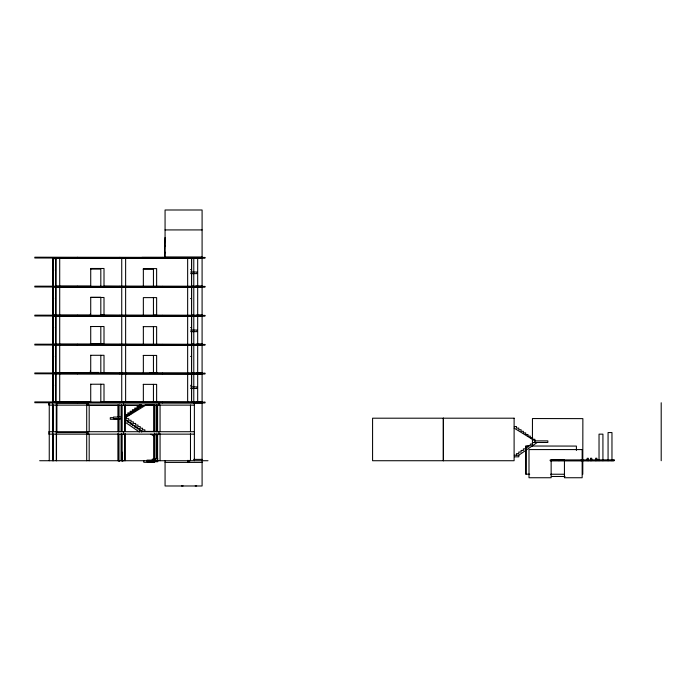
<?xml version="1.0" encoding="UTF-8"?>
<svg xmlns="http://www.w3.org/2000/svg" width="696" height="696" viewBox="0 0 696 696"><rect width="100%" height="100%" fill="white"/><g stroke="black" fill="none" stroke-linecap="round" stroke-linejoin="round"><path stroke-width="1.04" d="M190.565 287.161L191.626 287.161L191.548 315.34L121.73 315.297L104.008 315.201L104.008 297.479L90.724 297.479L90.724 315.201L55.811 315.201L55.889 287.022M190.565 258.164L191.626 258.164L191.548 286.343L121.73 286.3L104.008 286.204L104.008 268.482L90.724 268.482L90.724 286.204L55.811 286.204L55.889 258.033M55.889 316.054L55.811 344.224L55.811 316.054M55.889 373.778L55.811 401.949L55.811 373.778M55.889 344.833L55.811 373.012L55.811 344.833M118.703 460.839L119.764 460.839L118.703 460.839L118.738 434.095L118.781 460.726M118.738 431.955L118.755 419.114M118.764 416.974L118.781 405.202L119.843 405.202M121.765 287.117L122.835 287.117M122.148 452.209L122.139 460.769L123.201 460.839L122.139 460.839L122.148 434.147M90.593 326.511L104.008 326.511L104.008 344.224L191.548 344.363L191.626 316.193L190.565 316.184M100.816 384.227L100.816 401.949L191.548 402.088L191.626 373.917L190.565 373.909M143.219 355.43L156.635 355.421L156.635 373.143L191.548 373.143L191.626 344.972L190.565 344.972M529.682 474.193L525.872 474.193L525.906 450.347M525.906 448.18L525.906 446.014L529.134 446.023M525.958 474.193L526.002 446.014M532.414 446.371L532.457 418.548L582.865 418.627L582.787 474.263M576.401 450.425L576.41 446.084L531.361 446.023M514.353 455.236L518.781 455.236L537.208 442.473M125.036 416.556L143.071 405.464M146.264 404.855L126.437 417.061L124.897 417.061M165.065 229.924L202.092 229.924M165.065 237.554L164.708 246.932M165.065 246.036L164.578 246.036L164.578 252.813L165.065 252.813M164.508 247.341L164.578 248.002M164.508 248.272L164.578 248.933M164.508 250.795L164.578 251.465M164.508 251.726L164.578 252.396M165.065 257.068L202.101 257.068M152.65 257.677L165.587 257.677M191.548 286.343L191.548 258.164L55.811 258.033L55.811 286.204M191.513 258.399L193.636 258.399M196.811 258.399L202.101 258.399M56.515 258.642L52.618 258.642L52.618 314.992L53.679 314.992M90.593 269.091L100.816 269.091L100.816 286.813M143.219 269.23L153.442 269.23L153.442 285.908M190.573 272.032L196.951 272.032L196.951 273.624L190.573 273.624M191.513 286.012L193.636 286.012M195.75 286.012L202.101 286.012M56.515 286.813L52.618 286.813L53.757 286.813M120.921 287.004L125.176 287.004M120.93 287.161L125.184 287.213M125.628 287.161L191.548 287.161L191.548 315.332M191.513 287.344L193.636 287.344M196.811 287.344L202.101 287.344M90.593 297.27L100.816 297.27L100.816 314.992L103.939 315.001M56.515 314.992L52.618 314.992L52.696 258.642L53.757 258.642M100.816 314.992L103.939 314.992M191.513 314.957L193.636 314.957M196.811 314.957L202.101 314.957M156.652 315.123L153.442 315.123L153.442 297.401M98.858 315.592L90.376 315.592L90.376 314M193.636 316.288L52.618 316.054L52.618 344.233L53.679 344.233M196.811 316.288L202.101 316.288M143.219 326.642L156.635 326.642L156.635 344.363M190.573 330.052L196.951 330.052L196.951 331.653L190.573 331.653M90.376 343.737L103.312 343.737M191.513 343.902L193.636 343.902M196.811 343.902L202.101 343.902M121.73 344.938L191.548 344.972L191.548 373.143M191.513 345.233L193.636 345.233M196.811 345.233L202.101 345.233M90.593 355.291L104.008 355.291L104.008 373.012L121.73 373.108L143.35 373.143L143.35 355.421M98.858 372.447L90.376 372.447L90.376 370.846M152.65 372.551L156.965 372.551M191.513 372.682L193.627 372.682M196.803 372.682L202.092 372.682M100.816 373.012L103.939 373.012L100.816 373.012L100.816 355.291M143.237 373.134L152.728 373.134L149.457 373.16M121.73 373.874L191.548 373.909L191.548 402.088M191.513 374.013L193.627 374.013M196.803 374.013L202.092 374.013M90.593 384.227L104.008 384.227L104.008 401.949L100.816 401.949M143.219 384.357L156.635 384.366L156.635 402.088M190.573 386.906L196.951 386.906L196.951 388.499L190.573 388.499M191.513 401.627L193.627 401.627M196.803 401.627L202.092 401.627M153.903 401.87L157.087 401.87M49.251 460.726L49.251 402.697L194.375 402.697L194.375 460.726M193.627 402.958L202.092 402.958M141.662 404.907L139.365 404.907L139.365 406.507L137.06 406.507L137.06 408.1L134.754 408.1L134.754 409.692L132.449 409.692L132.449 411.293L130.152 411.293L130.152 412.885L127.846 412.885L127.846 414.477L125.541 414.477L125.541 416.069M145.029 404.907L154.599 404.907M194.375 405.133L49.251 405.133L49.277 402.697M89.027 405.316L117.737 405.316M125.176 405.316L140.061 405.316M145.377 405.316L158.14 405.316M142.558 405.899L140.253 405.899L140.253 407.491L137.956 407.491L137.956 409.083L135.65 409.083L135.65 410.683L133.345 410.683L133.345 412.276L131.039 412.276L131.039 413.868L128.734 413.868L128.734 415.469L126.437 415.469L126.437 418.653M121.043 417.061L113.5 417.061L113.5 418.653L121.043 418.653M113.535 417.67L110.299 417.67L110.299 419.262L119.869 419.262M124.897 418.653L128.734 418.653L128.734 420.254L131.039 420.254L131.039 421.846L133.345 421.846L133.345 423.438L135.65 423.438L135.65 425.03L137.956 425.03L137.956 426.631L140.253 426.631L140.253 428.223L142.558 428.223L142.558 429.815L144.864 429.815L144.864 431.416M514.318 426.526L516.476 426.526L516.476 428.118L518.781 428.118L518.781 429.719L521.087 429.719L521.087 431.311L523.383 431.311L523.383 432.903L525.689 432.903L525.689 434.504L527.994 434.504L527.994 436.096L530.3 436.096L530.3 437.688L532.597 437.688L532.597 439.289L534.902 439.289L534.902 442.473M155.495 431.416L142.558 431.416L125.01 419.262M49.251 431.711L194.375 431.711M56.298 432.555L86.704 432.555M49.251 434.147L194.375 434.147M514.466 456.828L518.781 456.828L518.781 455.236M157.801 458.525L155.495 458.525L155.495 460.117M193.627 459.395L202.092 459.395M550.258 460.665L614.055 460.665M39.663 460.726L208.008 460.726M165.065 462.405L202.092 462.405M551.354 476.49L565.048 476.49M181.491 485.912L183.091 485.912M195.202 485.912L196.637 485.912M550.632 474.228L564.569 474.246M190.53 269.604L191.591 269.604M52.661 270.083L53.722 270.083M52.661 298.253L53.722 298.253M190.53 298.601L191.591 298.601M53.757 316.054L52.696 316.054L52.618 344.233L90.724 344.224L90.724 326.511M190.53 327.625L191.591 327.633M52.661 327.494L53.722 327.494M53.757 344.842L52.696 344.833L52.618 373.012L53.679 373.012M190.53 356.413L191.591 356.413M52.661 356.274L53.722 356.282M53.757 373.778L52.696 373.769L52.618 401.949L53.679 401.949M190.53 385.349L191.591 385.349M52.661 385.21L53.722 385.21M514.17 428.118L534.902 440.881L547.839 440.881L547.839 442.473L532.597 442.473L532.597 444.074L530.3 444.074L530.3 445.666L527.994 445.666L527.994 447.258L525.689 447.258L525.689 448.859L523.383 448.859L523.383 450.451L521.087 450.451L521.087 452.043L518.781 452.043L518.781 453.635L516.476 453.635L516.476 455.236M154.99 434.121L157.696 435.783M150.893 434.173L154.503 436.392M125.324 422.298L139.365 432.025M661.2 402.749L661.2 460.726M611.967 460.726L611.967 432.555L608.069 432.555L608.069 460.726M602.927 460.726L602.927 434.147L599.03 434.147L599.03 460.726M596.89 460.726L596.89 458.246L595.645 458.246L595.645 460.726M591.757 460.726L591.757 458.246L590.513 458.246L590.513 460.726M588.381 460.726L588.381 458.29L587.146 458.29L587.146 460.726M581.099 459.934L581.099 460.726M558.949 459.934L558.949 460.726M443.387 418.2L443.387 460.726M443.3 418.2L443.3 460.726M191.548 316.184L191.548 344.363M190.478 405.02L190.478 431.711M190.478 433.634L190.478 460.726M189.06 460.334L189.06 462.501L187.816 462.501L187.816 460.334M187.65 258.164L187.65 286.343M187.65 287.161L187.65 315.332M187.65 316.184L187.65 344.363M187.65 344.972L187.65 373.143M187.65 373.909L187.65 402.088M165.065 258.051L165.065 209.992L202.092 209.992L202.092 485.982L165.065 485.982L165.065 460.726M164.708 251.987L164.708 258.399M164.126 258.181L164.126 257.389L141.975 257.389L141.975 258.181M162.386 257.381L162.386 258.181M162.386 286.361L162.386 287.152M162.386 315.349L162.386 316.149M162.394 344.381L162.394 345.173M162.386 373.16L162.386 373.961M162.386 402.105L162.386 402.897M160.063 405.02L160.063 431.711M160.063 433.634L160.063 460.726M158.932 402.697L158.966 405.133M158.932 431.711L158.932 434.147M157.583 405.133L157.583 431.711M157.583 434.147L157.583 460.726M156.904 435.209L156.904 436.81M156.904 455.941L156.904 457.542M156.696 405.133L156.696 431.711M156.696 434.147L156.696 458.603M156.635 286.343L156.635 268.621L143.35 268.621L143.35 286.343M156.635 315.332L156.635 297.618L143.35 297.618L143.35 315.332M156.435 405.02L156.435 431.711M156.435 434.147L156.435 456.472M154.843 405.133L154.843 431.711M154.843 434.147L154.843 460.726M154.599 433.617L154.599 435.209M154.599 457.542L154.599 459.134L152.302 459.134L152.302 460.726M154.599 460.726L154.599 462.318L143.811 462.318L143.811 460.726M154.216 405.133L154.216 431.711M154.216 434.147L154.216 460.726M153.955 405.133L153.955 431.711M153.955 435.209L153.955 459.665M153.442 326.642L153.442 344.363M153.442 355.43L153.442 373.143M153.442 384.357L153.442 402.079M143.35 326.642L143.35 344.363M143.35 384.366L143.35 402.088M141.662 432.025L141.662 430.424L139.365 430.424L139.365 428.832L137.06 428.832L137.06 427.24L134.754 427.24L134.754 425.639L132.449 425.639L132.449 424.047L130.152 424.047L130.152 422.455L127.846 422.455L127.846 420.854L125.541 420.854L125.541 419.262M125.628 258.129L125.628 286.343M125.628 315.332L125.628 287.126L55.811 287.022L55.811 315.201M125.628 316.149L125.628 344.363M125.628 344.938L125.628 373.143M125.628 373.874L125.628 402.088M125.245 405.002L125.245 431.015M125.245 433.634L125.245 460.726M124.627 405.133L124.627 431.711M124.627 434.147L124.627 460.726M123.523 402.697L123.523 405.133M123.496 431.711L123.496 434.147M122.148 405.133L122.148 431.711M121.73 258.033L121.73 286.3M121.73 287.022L121.73 315.297M121.73 316.054L121.73 344.329M121.73 373.108L121.73 344.833L52.618 344.833L52.618 373.012L90.724 373.012L90.724 355.291M121.73 402.044L121.73 373.778L52.618 373.769L52.618 401.949L90.724 401.949L90.724 384.227M121.348 405.002L121.348 431.015M121.348 433.634L121.348 460.726M121.261 405.133L121.261 416.826M121.261 418.949L121.261 431.711M121.261 434.147L121.261 460.726M119.86 344.32L119.86 345.12M119.86 257.32L119.86 258.12M119.86 286.3L119.86 287.091M119.86 315.288L119.86 316.088M119.86 373.1L119.86 373.9M119.86 402.044L119.86 402.836M118.781 405.133L118.781 416.826M118.781 418.949L118.781 431.711M117.911 405.002L117.911 416.93M117.911 419.096L117.911 431.015M117.911 433.634L117.911 460.726M100.816 326.511L100.816 344.233M89.184 405.133L89.184 431.711M89.184 434.147L89.184 460.726M88.088 402.697L88.088 405.133M88.053 431.711L88.053 434.147M86.704 460.726L86.704 402.906L56.298 402.906L56.298 460.726M77.326 257.268L77.326 258.059M77.326 286.239L77.326 287.03M77.334 315.227L77.334 316.027M77.334 344.259L77.334 345.059M77.334 373.039L77.334 373.839M77.334 401.983L77.334 402.775M59.708 258.033L59.708 286.204M59.708 287.022L59.708 315.201M59.708 316.054L59.708 344.224M59.708 344.833L59.708 373.012M59.708 373.778L59.708 401.949M56.846 402.906L56.846 432.555M56.515 405.133L56.515 431.711M56.515 434.147L56.515 460.726M53.235 258.642L53.235 314.992M53.235 316.054L53.235 344.233M53.235 344.833L53.235 373.012M53.235 373.769L53.235 401.949M53.235 405.133L53.235 431.711M53.235 434.147L53.235 460.726M53.148 405.133L53.148 431.711M53.148 434.147L53.148 460.726M52.644 402.697L52.618 460.726M49.007 402.697L49.007 405.133M48.981 431.711L48.981 434.147M197.681 258.129L193.784 258.129L193.784 286.3L197.681 286.3L197.681 258.129M197.681 287.117L193.784 287.117L193.784 315.297L197.681 315.297L197.681 287.117M197.681 316.149L193.784 316.149L193.784 344.32L197.681 344.32L197.681 316.149M197.681 344.929L193.784 344.929L193.784 373.108L197.681 373.108L197.681 344.929M197.681 373.874L193.784 373.874L193.784 402.044L197.681 402.044L197.681 373.874M514.109 418.2L372.577 418.2L372.577 460.726L514.109 460.726L514.109 418.2M582.16 449.572L528.995 449.572L528.995 477.743L551.145 477.743L551.145 460.021L564.439 460.021L564.439 477.743L582.16 477.743L582.16 449.572M614.055 459.873L550.258 459.934L550.258 460.726L614.055 460.726L614.055 459.873M157.801 460.117L147.004 460.117L147.004 461.718L157.801 461.718L157.801 460.117M204.911 257.442L34.8 257.207L34.8 257.999L204.911 258.242L204.911 257.442M204.911 286.413L34.8 286.178L34.8 286.97L204.911 287.213L204.911 286.413M204.911 315.41L34.8 315.166L34.8 315.967L204.911 316.21L204.911 315.41M204.92 344.442L34.809 344.198L34.809 344.999L204.92 345.233L204.92 344.442M204.92 373.221L34.809 372.978L34.809 373.778L204.92 374.022L204.92 373.221M204.92 402.157L34.809 401.923L34.809 402.714L204.92 402.958L204.92 402.157"/></g></svg>
